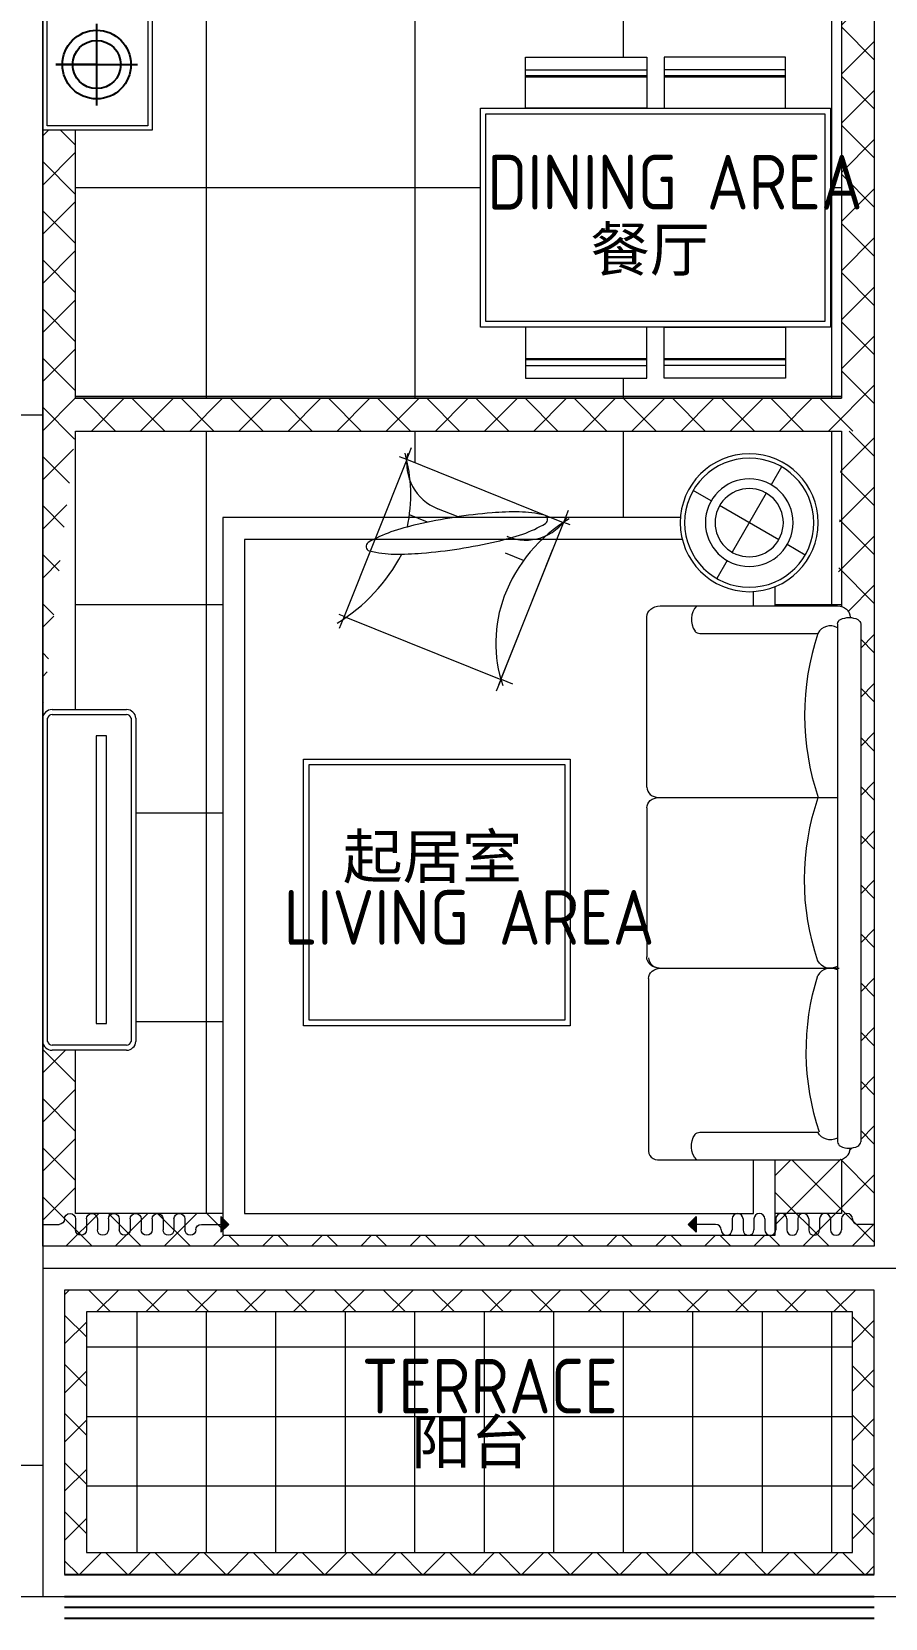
# Model space of a CAD drawing. Extents: x 25752 to 73233, y 27827 to 61602.
# Drawn here: x 36911 to 40811, y 39657 to 46907 of the extents above; entities that cross this region are included whole.
import ezdxf

# ---------------------------------------------------------------- set-up
doc = ezdxf.new("R2010")
doc.units = 0
doc.header["$LTSCALE"] = 1000
doc.header["$MEASUREMENT"] = 0
for name, color, linetype, lineweight in [('DOTE', 1, 'Continuous', 5), ('PUB_HATCH', 8, 'Continuous', 15), ('WALL', 255, 'Continuous', 30), ('家具', 34, 'Continuous', 9), ('居其美业室内陈设图块', 31, 'Continuous', 9), ('铺地', 8, 'Continuous', 5), ('陈设', 31, 'Continuous', 5)]:
    doc.layers.add(name, color=color, linetype=linetype, lineweight=lineweight)
for name, color, linetype in [('FUR', 4, 'Continuous'), ('PUB_TEXT', 7, 'Continuous'), ('栏杆', 55, 'Continuous'), ('窗帘', 8, 'Continuous')]:
    doc.layers.add(name, color=color, linetype=linetype)
doc.styles.get("Standard").update_dxf_attribs({"font": 'gbenor.shx', "bigfont": 'gbcbig.shx'})
pattern_1 = [(90, (-111833.4, -47150.4), (-952.5, 2e-13), []), (180, (-111833.4, -47150.4), (-2e-13, -952.5), [])]

# ---------------------------------------------------------------- blocks, each defined once
blk = doc.blocks.new('gui-11')
at = {"layer": '陈设', "color": 31, "flags": 128}
for points in [[(-820.6, 0), (820.6, 0)], [(-865.1, -426.2), (-865.1, -47.4)], [(865.1, -47.4), (865.1, -426.2)], [(820.6, -473.6), (-820.6, -473.6)]]:
    blk.add_lwpolyline(points, dxfattribs=at)
at = {"layer": '陈设', "color": 8, "flags": 128}
for points in [[(-840.1, -426.2), (-840.1, -47.4)], [(-820.6, -25), (820.6, -25)], [(840.1, -47.4), (840.1, -426.2)], [(820.6, -448.6), (-820.6, -448.6)]]:
    blk.add_lwpolyline(points, dxfattribs=at)
at = {"layer": '陈设', "color": 31}
for centre, start, end in [((-816.5, -48.4), 94.78711, 178.81074), ((816.5, -48.4), 1.18926, 85.21289), ((-816.5, -425.2), 181.18926, 265.21289), ((816.5, -425.2), 274.78711, 358.81074)]:
    blk.add_arc(centre, 48.6, start, end, dxfattribs=at)
at = {"layer": '陈设', "color": 8}
for centre, start, end in [((-816.5, -48.4), 94.78711, 178.81074), ((816.5, -48.4), 1.18926, 85.21289), ((-816.5, -425.2), 181.18926, 265.21289), ((816.5, -425.2), 274.78711, 358.81074)]:
    blk.add_arc(centre, 23.6, start, end, dxfattribs=at)
blk = doc.blocks.new('A$C22C26080')
at = {"color": 4}
for p, q in [((300, 600), (300, 0)), ((300, 300), (300, 600)), ((0, 300), (600, 300))]:
    blk.add_line(p, q, dxfattribs=at)
for radius in [252, 177]:
    blk.add_circle((300, 300), radius, dxfattribs=at)
blk = doc.blocks.new('ryqe')
at = {"layer": '铺地'}
for points in [[(149074.8, 71237.9), (150674.8, 71237.9), (150674.8, 70737.9), (149074.8, 70737.9)], [(149094.8, 71217.9), (150654.8, 71217.9), (150654.8, 70757.9), (149094.8, 70757.9)]]:
    blk.add_lwpolyline(points, close=True, dxfattribs=at)
at = {"layer": 'FUR', "color": 4, "yscale": 0.6220799999937299, "zscale": 0.62208}
for p, xscale in [((149188.1, 70804.5), 0.6220800000155577), ((150561.4, 70804.5), -0.6220800000010058)]:
    blk.add_blockref('A$C22C26080', p, dxfattribs=dict(at, xscale=xscale))
blk = doc.blocks.new('A$C50400A6F')
at = {"layer": '家具'}
blk.add_hatch(color=256, dxfattribs=at).paths.add_polyline_path([(814.6, 14.6), (814.6, 85.4), (850, 50)])
for p, q in [((150, 25), (150, 75)), ((200, 25), (200, 75)), ((250, 25), (250, 75)), ((300, 25), (300, 75)), ((350, 25), (350, 75)), ((400, 25), (400, 75)), ((450, 25), (450, 75)), ((500, 25), (500, 75)), ((550, 25), (550, 75)), ((600, 25), (600, 75)), ((650, 25), (650, 75)), ((700, 75), (700, 75)), ((850, 50), (814.6, 85.4)), ((814.6, 14.6), (814.6, 85.4)), ((0, 50), (75, 50)), ((100, 25), (100, 25)), ((725, 50), (814.6, 50)), ((850, 50), (814.6, 14.6))]:
    blk.add_line(p, q, dxfattribs=at)
for centre, start, end in [((175, 75), 0, 180), ((275, 75), 0, 180), ((375, 75), 0, 180), ((475, 75), 0, 180), ((575, 75), 0, 180), ((675, 75), 0, 180), ((725, 75), 180, 270), ((75, 25), 0, 90), ((125, 25), 180, 0), ((225, 25), 180, 0), ((325, 25), 180, 0), ((425, 25), 180, 0), ((525, 25), 180, 0), ((625, 25), 180, 0)]:
    blk.add_arc(centre, 25, start, end, dxfattribs=at)
blk = doc.blocks.new('A$C3F2D231D')
at = {"layer": '家具', "rotation": 180}
blk.add_blockref('A$C50400A6F', (2046.1, 202), dxfattribs=at)
blk = doc.blocks.new('A$C026B4D67')
at = {"layer": '居其美业室内陈设图块'}
for p, q in [((-386.2, 773.4), (-386.2, 832)), ((386.2, 773.4), (386.2, 832)), ((-386, 773.1), (-420.8, 773.1)), ((386, 773.1), (415.7, 773.1)), ((-71.4, 617.5), (-175.3, 617.5)), ((175.3, 617.5), (171, 617.5)), ((386.2, -26.7), (386.2, 641.3)), ((-191.2, 542.9), (-280.9, 542.9)), ((280.9, 542.9), (191.2, 542.9)), ((-386.2, 1.2), (-410.5, 1.2)), ((-386.2, 1.2), (-386.2, -57.4)), ((386.2, 1.2), (442.7, 1.2)), ((386.2, 1.2), (386.2, -57.4))]:
    blk.add_line(p, q, dxfattribs=at)
blk.add_lwpolyline([(311.9, 760.3, 0.302671), (291, 770.4, 0.056081), (180.1, 741.8, 0.024916), (66.2, 691.9, 0.017863), (-85.9, 609, 0.017863), (-231.8, 515.4, 0.024916), (-330.3, 439.6, 0.056081), (-408.6, 356, 0.302671), (-409.9, 332.9, 0.302671), (-389.1, 322.9, 0.056081), (-278.1, 351.4, 0.024916), (-164.3, 401.4, 0.017863), (-12.1, 484.3, 0.017863), (133.8, 577.9, 0.024916), (232.3, 653.7, 0.056081), (310.6, 737.3, 0.302671)], format="xyb", close=True, dxfattribs=at)
blk.add_lwpolyline([(386.2, -1.2), (386.2, 771), (-386.2, 773.4), (-386.2, 1.2)], close=True, dxfattribs=at)
for centre, radius, start, end in [((-173.2, 840.9), 223.4, 190.4247, 270.55752), ((173.2, 840.9), 223.4, 269.44248, 349.5753), ((-963.6, 370.2), 704.3, 9.65802, 37.3495), ((963.6, 370.2), 704.3, 142.6505, 180.93526), ((-1062.9, 451.4), 821.1, 323.39077, 353.88509), ((867, 370.4), 607.6, 181.10229, 220.33222)]:
    blk.add_arc(centre, radius, start, end, dxfattribs=at)
blk = doc.blocks.new('bianji-22')
at = {"layer": '陈设', "color": 8}
for points in [[(0, -118.8), (0, 0)], [(0, -564), (0, -174.1)], [(-369, -369), (-250.3, -369)], [(-194.9, -369), (194.9, -369)], [(250.3, -369), (369, -369)], [(0, -738.1), (0, -619.3)]]:
    blk.add_lwpolyline(points, dxfattribs=at)
at = {"layer": '陈设', "color": 31}
blk.add_circle((0, -369), 394, dxfattribs=at)
at = {"layer": '陈设', "color": 8}
for radius in [369, 250.3, 194.9]:
    blk.add_circle((0, -369), radius, dxfattribs=at)
blk = doc.blocks.new('erywqr')
at = {"layer": '居其美业室内陈设图块'}
for p, q in [((107342.1, 7627.2, 70.6), (107342.1, 7624.6, 70.6)), ((108211, 7678.9, 70.6), (107399.6, 7678.9, -380.5)), ((108271.8, 6849.6, 70.6), (108271.8, 7628.7, 70.6)), ((107294.3, 7595.5, 70.6), (107294.3, 5229.9, 70.6)), ((107399.7, 7595.7, 70.6), (107399.7, 5229.8, 70.6)), ((108028.8, 7552.7, 70.6), (107489.7, 7552.7, 70.6)), ((108271.8, 6755.9, -380.5), (108271.8, 6074.4, 70.6)), ((108263.9, 5975.9, -380.5), (108263.9, 5197, 70.6)), ((108028.8, 5272.7, 70.6), (107489.7, 5272.7, 70.6)), ((107342.1, 5198.2, 70.6), (107342.1, 5200.8, 70.6)), ((108211, 5146.5, 70.6), (107399.6, 5146.5, -380.5))]:
    blk.add_line(p, q, dxfattribs=at)
at = {"layer": '居其美业室内陈设图块', "color": 8}
for p, q in [((108217.5, 6802.7, 70.6), (107401.2, 6802.7, 70.6)), ((108209.6, 6022.7, 70.6), (107393.3, 6022.7, 70.6))]:
    blk.add_line(p, q, dxfattribs=at)
at = {"layer": '居其美业室内陈设图块'}
for centre, major_axis, ratio, start_param, end_param in [((107320.6, 7595.5, 70.6), (26.4, 0), 0.893065, 2.085934, 3.141593), ((107347.1, 7554, 70.6), (79.8, 0.1), 0.893065, 1.055659, 2.085934), ((107399.6, 7627.3, 70.6), (57.5, 1.4), 0.897434, 1.550106, 3.115914), ((107373.3, 7595.6, 70.6), (26.4, 0), 0.893065, 0, 1.055659), ((108211.1, 7628.7, 70.6), (-60.6, 4.7), 0.82534, 3.236122, 4.778328), ((106533.2, 6425.8, 70.6), (0.8, 1088.7), 0.934717, 4.364819, 5.06658), ((108217.6, 6755.8, 70.6), (-54.1, 4.7), 0.86393, 3.244516, 4.789373), ((107396.3, 6175.4, 70.6), (-61.4, 148.1), 0.608802, 2.575215, 3.57181), ((108209.7, 5975.8, 70.6), (-54.1, 4.7), 0.86393, 3.244516, 4.789373), ((108214.3, 6074.3, 70.6), (57.5, 0.1), 0.893065, 4.712384, 6.283185), ((106525.3, 5646, 70.6), (-25.7, 1084.2), 0.938251, 4.338785, 5.012121), ((107400, 5391.3, 70.6), (-55.2, 149.1), 0.607218, 2.59183, 3.60279), ((108028.8, 5250.1, 70.6), (24.2, 8.8), 0.866645, 0.175361, 1.266845), ((107954.7, 5209.5, 70.6), (113.3, 0.2), 0.893065, -0.673255, 0.548675)]:
    blk.add_ellipse(centre, major_axis=major_axis, ratio=ratio, start_param=start_param, end_param=end_param, dxfattribs=at)
at = {"layer": '居其美业室内陈设图块', "extrusion": (0, 0, -1)}
for centre, major_axis, ratio, start_param, end_param in [((107954.7, 7616, 70.6), (-113.3, 0.2), 0.893065, 2.468338, 3.690267), ((107400, 7434.1, 70.6), (55.2, 149.1), 0.607218, -0.549763, 0.461197), ((106533.2, 7180.4, 70.6), (-0.7, 1091), 0.932716, 1.223131, 1.924892), ((108028.8, 7575.3, 70.6), (-24.2, 8.8), 0.866645, 3.316954, 4.408438), ((108217.6, 6849.7, 70.6), (54.1, 4.7), 0.86393, 0.102923, 1.647781), ((107396.3, 5870, 70.6), (61.4, 148.1), 0.608802, -0.566378, 0.430217), ((108209.7, 6069.7, 70.6), (54.1, 4.7), 0.86393, 0.102923, 1.647781), ((107320.6, 5229.9, 70.6), (-26.4, 0), 0.893065, -1.055659, 0), ((107373.3, 5229.8, 70.6), (-26.4, 0), 0.893065, 3.141593, 4.197251), ((107347.1, 5271.5, 70.6), (-79.8, 0.1), 0.893065, 4.197251, 5.227527), ((107399.6, 5198.1, 70.6), (-57.5, 1.4), 0.897434, 4.691698, 6.257507), ((108211.1, 5196.7, 70.6), (-46.2, 29.9), 0.883403, 2.503512, 4.19489)]:
    blk.add_ellipse(centre, major_axis=major_axis, ratio=ratio, start_param=start_param, end_param=end_param, dxfattribs=at)
blk = doc.blocks.new('eqrt')
at = {"layer": '陈设'}
for points in [[(166108.1, 58222.6), (164017, 58222.6)], [(164017, 58222.6), (164017, 54942.7), (166541.5, 54942.7), (166541.5, 55287.1)], [(166541.5, 57820.1), (166541.5, 57907.3)]]:
    blk.add_lwpolyline(points, dxfattribs=at)
at = {"layer": '陈设', "color": 8}
for points in [[(166116.6, 58122.6), (164117, 58122.6)], [(164117, 58122.6), (164117, 55042.7), (166441.5, 55042.7), (166441.5, 55287.1)], [(166441.5, 57820.1), (166441.5, 57884.5)]]:
    blk.add_lwpolyline(points, dxfattribs=at)
at = {"layer": '陈设'}
blk.add_lwpolyline([(165604.9, 55899.7), (164385.7, 55899.7), (164385.7, 57118.9), (165604.9, 57118.9)], close=True, dxfattribs=at)
at = {"layer": '陈设', "color": 8}
blk.add_lwpolyline([(165579.5, 55925.1), (164411.1, 55925.1), (164411.1, 57093.5), (165579.5, 57093.5)], close=True, dxfattribs=at)
at = {"extrusion": (0, 0, -1), "zscale": -1}
blk.add_blockref('erywqr', (-274226, 50140.6, -155), dxfattribs=at)
at = {"layer": 'PUB_HATCH', "rotation": 338.2516011247572}
blk.add_blockref('A$C026B4D67', (164929.5, 57626.1, -225.5), dxfattribs=at)
at = {"layer": '陈设', "color": 8, "extrusion": (0, 0, -1), "xscale": 0.8000000000302955, "yscale": 0.8000000000465661, "zscale": -0.8000000000000114, "rotation": 300.0000000006727}
blk.add_blockref('bianji-22', (-166166.8, 58346.7, 225.5), dxfattribs=at)
at = {"layer": 'PUB_TEXT', "attachment_point": 7}
for s, insert, char_height, width in [('{\\fSimSun|b0|i0|c134|p2;起居室}', (164565.7, 56549.9), 200, 4105.676), ('LIVING AREA', (164295.8, 56270.1), 250, 4161.466)]:
    blk.add_mtext(s, dxfattribs=dict(at, insert=insert, char_height=char_height, width=width))
blk = doc.blocks.new('tr')
at = {"layer": '居其美业室内陈设图块', "color": 8, "linetype": 'Continuous'}
for p, q in [((-570583.1, -756275.3), (-570028.1, -756275.3)), ((-569394.9, -756275.3), (-569949.9, -756275.3)), ((-570583.1, -757625.8), (-570028.1, -757625.8)), ((-569394.9, -757625.8), (-569949.9, -757625.8))]:
    blk.add_line(p, q, dxfattribs=at)
at = {"layer": '居其美业室内陈设图块', "color": 31, "linetype": 'Continuous'}
for points in [[(-570583.1, -756450.6), (-570583.1, -756216.9), (-570028.1, -756216.9), (-570028.1, -756450.6)], [(-569394.9, -756450.6), (-569394.9, -756216.9), (-569949.9, -756216.9), (-569949.9, -756450.6)], [(-570583.1, -757450.6), (-570583.1, -757684.3), (-570028.1, -757684.3), (-570028.1, -757450.6)], [(-569394.9, -757450.6), (-569394.9, -757684.3), (-569949.9, -757684.3), (-569949.9, -757450.6)]]:
    blk.add_lwpolyline(points, close=True, dxfattribs=at)
at = {"layer": '居其美业室内陈设图块', "color": 8, "linetype": 'Continuous', "const_width": 11.7}
for points in [[(-570583.1, -756304.5), (-570028.1, -756304.5)], [(-569394.9, -756304.5), (-569949.9, -756304.5)], [(-570583.1, -757596.6), (-570028.1, -757596.6)], [(-569394.9, -757596.6), (-569949.9, -757596.6)]]:
    blk.add_lwpolyline(points, dxfattribs=at)
at = {"layer": '居其美业室内陈设图块', "flags": 128}
blk.add_lwpolyline([(-570789, -757450.6), (-570789, -756450.6), (-569189, -756450.6), (-569189, -757450.6), (-570789, -757450.6)], dxfattribs=at)
blk.add_lwpolyline([(-570763.6, -757425.2), (-570763.6, -756476), (-569214.4, -756476), (-569214.4, -757425.2)], close=True, dxfattribs=at)
blk = doc.blocks.new('A$C55011AC4')
at = {"layer": 'WALL'}
blk.add_blockref('tr', (569373.9, 757855.4), dxfattribs=at)
blk = doc.blocks.new('y')
at = {"layer": '家具', "rotation": 180}
blk.add_blockref('A$C55011AC4', (151030.7, 62810.6), dxfattribs=at)
at = {"layer": 'PUB_TEXT', "attachment_point": 1}
for s, insert, char_height, width in [('DINING AREA', (150876.9, 62193.3), 250, 4161.466), ('{\\fSimSun|b0|i0|c134|p2;餐厅}', (151347.1, 61861.4), 200, 4105.676)]:
    blk.add_mtext(s, dxfattribs=dict(at, insert=insert, char_height=char_height, width=width))

msp = doc.modelspace()

# ---------------------------------------------------------------- hatches: boundary and pattern name
at = {"layer": '铺地'}
h = msp.add_hatch(dxfattribs=at)
h.set_pattern_fill('ANSI37', color=256, scale=100, style=0)
h.set_pattern_definition([(45, (-111833.44, -46461), (-112.2532, 112.2532), []), (135, (-111833.44, -46461), (-112.2532, -112.2532), [])])
edge = h.paths.add_edge_path()
edge.add_line((37110.7, 45082.5), (37110.7, 43810.4))
edge.add_line((37110.7, 43810.4), (36960.7, 43810.4))
edge.add_line((36960.7, 43810.4), (36960.7, 46457.5))
edge.add_line((36960.7, 46457.5), (37110.7, 46457.5))
edge.add_line((37110.7, 46457.5), (37110.7, 45232.5))
edge.add_line((37110.7, 45232.5), (40610.7, 45232.5))
edge.add_line((40610.7, 45232.5), (40610.7, 48307.5))
edge.add_line((40610.7, 48307.5), (38610.7, 48307.5))
edge.add_line((38610.7, 48307.5), (38610.7, 48307.5))
edge.add_line((38610.7, 48307.5), (37110.7, 48307.5))
edge.add_line((37110.7, 48307.5), (37110.7, 48057.5))
edge.add_line((37110.7, 48057.5), (36960.7, 48057.5))
edge.add_line((36960.7, 48057.5), (36960.7, 48457.5))
edge.add_line((36960.7, 48457.5), (38760.7, 48457.5))
edge.add_line((38760.7, 48457.5), (38760.7, 48457.5))
edge.add_line((38760.7, 48457.5), (40760.7, 48457.5))
edge.add_line((40760.7, 48457.5), (40760.7, 45081.8))
edge.add_line((40760.7, 45081.8), (40610.7, 45082.5))
edge.add_line((40610.7, 45082.5), (37110.7, 45082.5))
edge.add_line((37110.7, 45082.5), (37110.7, 43810.4))
edge.add_line((37110.7, 43810.4), (36960.7, 43810.4))
h = msp.add_hatch(dxfattribs=at)
h.set_pattern_fill('ANSI37', color=256, scale=600, angle=45, style=0)
h.set_pattern_definition(pattern_1)
h.paths.add_polyline_path([(38610.7, 48307.5), (37110.7, 48307.5), (37110.7, 48057.5), (37460.7, 48057.5), (37460.7, 46457.5), (37110.7, 46457.5), (37110.7, 45232.5), (40610.7, 45232.5), (40610.7, 48307.5)])
h.paths.add_polyline_path([(39166.6, 46791.1), (39721.6, 46791.1), (39721.6, 46557.5), (39799.8, 46557.5), (39799.8, 46791.1), (40354.8, 46791.1), (40354.8, 46557.5), (40560.7, 46557.5), (40560.7, 45557.5), (40354.8, 45557.5), (40354.8, 45323.8), (39799.8, 45323.8), (39799.8, 45557.5), (39721.6, 45557.5), (39721.6, 45323.8), (39166.6, 45323.8), (39166.6, 45557.5), (38960.7, 45557.5), (38960.7, 46557.5), (39166.6, 46557.5)], flags=16)
h = msp.add_hatch(dxfattribs=at)
h.set_pattern_fill('ANSI37', color=256, scale=100, style=0)
h.set_pattern_definition([(45, (-111833.44, -47150.42), (-112.2532, 112.2532), []), (135, (-111833.44, -47150.42), (-112.2532, -112.2532), [])])
h.paths.add_polyline_path([(37110.7, 42253.3), (36960.7, 42253.3), (36960.7, 41357.5), (40760.7, 41357.5), (40760.7, 45081.8), (40610.7, 45082.5), (40594.2, 44284.3), (40632.4, 44270), (40650.4, 44232.6), (40684.9, 44221.4), (40698.3, 44200.9), (40698.3, 41835.4), (40694.5, 41823.2), (40678.5, 41811.9), (40650.4, 41805.7), (40647.2, 41786.8), (40623.3, 41759.8), (40594.2, 41751.9), (40572.5, 41751.9), (40308.1, 41751.9), (40308.1, 41407.5), (37783.5, 41407.5), (37783.5, 41507.5), (37110.7, 41507.5)])
h = msp.add_hatch(dxfattribs=at)
h.set_pattern_fill('ANSI37', color=256, scale=600, angle=45, style=0)
h.set_pattern_definition(pattern_1)
h.paths.add_polyline_path([(37783.5, 41507.5), (37110.7, 41507.5), (37110.7, 42253.3), (37393, 42253.3), (37386.9, 42293.3), (37386.9, 43770.4), (37386.9, 43809.6), (37344.3, 43810.4), (37110.7, 43810.4), (37110.7, 45082.5), (40610.7, 45082.5), (40610.7, 44281.7), (40594.2, 44284.3), (40522.5, 44284.3), (40308.1, 44284.3), (40308.1, 44372), (40348.5, 44392), (40417, 44446.2), (40437.7, 44470.2), (40442.7, 44476.8), (40482.7, 44549.5), (40491.5, 44575.4), (40499.1, 44607.4), (40503.8, 44679.9), (40497.5, 44728.6), (40484.9, 44772.5), (40452.1, 44837.5), (40416.1, 44882.5), (40393.3, 44904), (40347.6, 44936.3), (40304.3, 44957.3), (40262.1, 44970.5), (40228.2, 44976.7), (40188.8, 44979.1), (40128.4, 44973.2), (40089.7, 44963.1), (40035.8, 44939.4), (40001.3, 44917.2), (39953.7, 44873.7), (39928.6, 44841.5), (39902.3, 44794.9), (39887.2, 44755), (39874.6, 44687.3), (39282.4, 44687.3), (38623.9, 44952.4), (38518.2, 44687.3), (37783.5, 44687.3)])
h = msp.add_hatch(dxfattribs=at)
h.set_pattern_fill('ANSI37', color=256, scale=100, style=0)
h.set_pattern_definition([(45, (-111833.44, -15935.22), (-112.2532, 112.2532), []), (135, (-111833.44, -15935.22), (-112.2532, -112.2532), [])])
h.paths.add_polyline_path([(37060.7, 39857.5), (40760.7, 39857.5), (40760.7, 41157.5), (37060.7, 41157.5)])
h.paths.add_polyline_path([(37160.7, 39957.5), (40660.7, 39957.5), (40660.7, 41057.5), (37160.7, 41057.5)], flags=16)
h = msp.add_hatch(dxfattribs=at)
h.set_pattern_fill('ANSI37', color=256, scale=100, style=0)
h.set_pattern_definition([(45, (-111833.44, -15935.22), (-112.2532, 112.2532), []), (135, (-111833.44, -15935.22), (-112.2532, -112.2532), [])])
h.paths.add_polyline_path([(37060.7, 39857.5), (40760.7, 39857.5), (40760.7, 41157.5), (37060.7, 41157.5)])
h.paths.add_polyline_path([(37160.7, 39957.5), (40660.7, 39957.5), (40660.7, 41057.5), (37160.7, 41057.5)], flags=16)
h = msp.add_hatch(dxfattribs=at)
h.set_pattern_fill('ANSI37', color=256, scale=200, angle=45, style=0)
h.set_pattern_definition([(90, (-111833.44, -15935.22), (-317.5, 3e-14), []), (180, (-111833.44, -15935.22), (-3e-14, -317.5), [])])
h.paths.add_polyline_path([(37160.7, 39957.5), (40660.7, 39957.5), (40660.7, 41057.5), (37160.7, 41057.5)])
h = msp.add_hatch(dxfattribs=at)
h.set_pattern_fill('ANSI37', color=256, scale=200, angle=45, style=0)
h.set_pattern_definition([(90, (-111833.44, -15935.22), (-317.5, 3e-14), []), (180, (-111833.44, -15935.22), (-3e-14, -317.5), [])])
h.paths.add_polyline_path([(37160.7, 39957.5), (40660.7, 39957.5), (40660.7, 41057.5), (37160.7, 41057.5)])

# ---------------------------------------------------------------- linework, layer by layer
at = {"layer": 'DOTE'}
for p, q in [((36960.7, 48757.5), (36960.7, 39757.5)), ((33360.7, 45157.5), (36960.7, 45157.5)), ((36960.7, 41257.5), (40860.7, 41257.5)), ((33360.7, 40357.5), (36960.7, 40357.5)), ((33360.7, 39757.5), (40860.7, 39757.5))]:
    msp.add_line(p, q, dxfattribs=at)
at = {"layer": '栏杆'}
for p, q in [((37060.7, 39857.5), (40760.7, 39857.5)), ((37060.7, 39757.5), (40760.7, 39757.5)), ((37060.7, 39707.5), (40760.7, 39707.5)), ((37060.7, 39657.5), (40760.7, 39657.5))]:
    msp.add_line(p, q, dxfattribs=at)
at = {"layer": '铺地'}
for points in [[(36960.7, 45232.5), (36960.7, 48457.5), (38760.7, 48457.5), (38760.7, 48457.5), (40760.7, 48457.5), (40760.7, 45232.5), (40760.7, 41357.5), (36960.7, 41357.5), (36960.7, 45232.5)], [(36960.7, 45232.5), (36960.7, 48457.5), (38760.7, 48457.5), (38760.7, 48457.5), (40760.7, 48457.5), (40760.7, 45232.5), (40760.7, 41357.5), (36960.7, 41357.5), (36960.7, 45232.5)], [(37110.7, 48057.5), (37110.7, 48307.5), (38610.7, 48307.5), (38610.7, 48307.5), (40610.7, 48307.5), (40610.7, 45232.5), (37110.7, 45232.5), (37110.7, 46457.5)], [(37110.7, 48057.5), (37110.7, 48307.5), (38610.7, 48307.5), (38610.7, 48307.5), (40610.7, 48307.5), (40610.7, 45232.5), (37110.7, 45232.5), (37110.7, 46457.5)], [(37110.7, 45232.5), (40610.7, 45232.5)], [(40610.7, 45232.5), (37110.7, 45232.5)], [(37110.7, 45232.5), (40610.7, 45232.5)], [(40610.7, 45232.5), (37110.7, 45232.5)], [(37110.7, 43810.4), (37110.7, 45082.5), (40610.7, 45082.5), (40610.7, 44281.7)], [(37110.7, 43810.4), (37110.7, 45082.5), (40610.7, 45082.5), (40610.7, 44281.7)], [(37783.5, 41507.5), (37110.7, 41507.5), (37110.7, 42253.3)], [(37783.5, 41507.5), (37110.7, 41507.5), (37110.7, 42253.3)], [(40610.7, 41754.5), (40610.7, 41507.5), (40308.1, 41507.5)]]:
    msp.add_lwpolyline(points, dxfattribs=at)
for points in [[(36960.7, 46457.5), (36960.7, 48057.5), (37460.7, 48057.5), (37460.7, 46457.5)], [(37060.7, 39857.5), (40760.7, 39857.5), (40760.7, 41157.5), (37060.7, 41157.5)], [(37060.7, 39857.5), (40760.7, 39857.5), (40760.7, 41157.5), (37060.7, 41157.5)], [(37160.7, 39957.5), (40660.7, 39957.5), (40660.7, 41057.5), (37160.7, 41057.5)], [(37160.7, 39957.5), (40660.7, 39957.5), (40660.7, 41057.5), (37160.7, 41057.5)]]:
    msp.add_lwpolyline(points, close=True, dxfattribs=at)
at = {"layer": '陈设'}
msp.add_lwpolyline([(37252.5, 43689.6), (37204.8, 43689.6), (37204.8, 42375.7), (37252.5, 42375.7)], close=True, dxfattribs=at)

# ---------------------------------------------------------------- block references
for name, p in [('y', (-111885.1, -15848.3)), ('eqrt', (-126233.4, -13535.2))]:
    msp.add_blockref(name, p)
at = {"layer": '窗帘', "xscale": -1}
msp.add_blockref('A$C3F2D231D', (39006.8, 41305.4), dxfattribs=at)
at = {"layer": '窗帘'}
msp.add_blockref('A$C3F2D231D', (38714.6, 41305.4), dxfattribs=at)
at = {"layer": '铺地', "rotation": 90}
msp.add_blockref('ryqe', (108198.6, -102617.3), dxfattribs=at)
msp.add_blockref('ryqe', (108198.6, -102617.3), dxfattribs=at)
at = {"layer": '陈设', "color": 8, "xscale": 0.9000000000232831, "yscale": 0.9000000000232831, "zscale": 0.9000000000000057, "rotation": 270}
msp.add_blockref('gui-11', (37386.9, 43031.8), dxfattribs=at)

# ---------------------------------------------------------------- texts
at = {"layer": 'PUB_TEXT', "attachment_point": 1}
for s, insert, char_height, width in [('TERRACE', (38418.4, 40843.3), 250, 4161.466), ('{\\fSimSun|b0|i0|c134|p2;阳台}', (38644.8, 40563.5), 200, 4105.676)]:
    msp.add_mtext(s, dxfattribs=dict(at, insert=insert, char_height=char_height, width=width))

doc.saveas('drawing.dxf')
